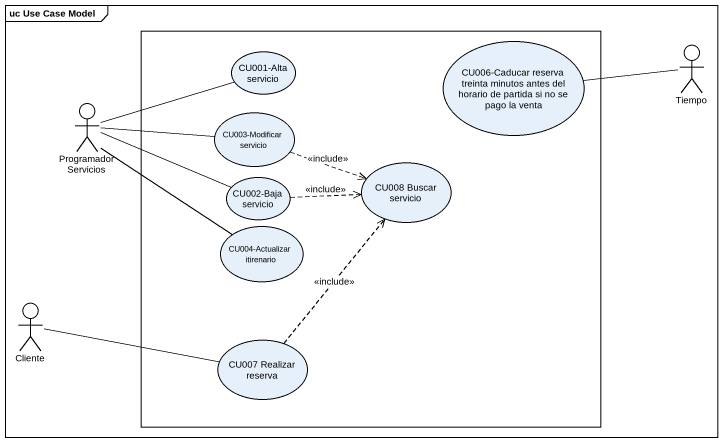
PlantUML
@startuml
mainframe uc Use Case Model
rectangle " " as rectangle1 {
  usecase "CU006-Caducar reserva treinta minutos antes del horario de partida si no se pago la venta" as CU006_Caducar_reserva
  usecase "CU001-Alta servicio" as CU001_Alta_servicio
  usecase "CU003-Modificar servicio" as CU003_Modificar_servicio
  usecase "CU008 Buscar servicio" as CU008_Buscar_servicio
  usecase "CU002-Baja servicio" as CU002_Baja_servicio
  usecase "CU004-Actualizar itirenario" as CU004_Actualizar_itirenario
  usecase "CU007 Realizar reserva" as CU007_Realizar_reserva
}
actor Tiempo
actor "Programador Servicios" as Programador_Servicios
actor Cliente
CU006_Caducar_reserva -right- Tiempo
Programador_Servicios -right- CU001_Alta_servicio
Programador_Servicios -right- CU003_Modificar_servicio
Programador_Servicios -right- CU002_Baja_servicio
Programador_Servicios -- CU004_Actualizar_itirenario
CU003_Modificar_servicio .right.> CU008_Buscar_servicio : <<include>>
CU002_Baja_servicio .right.> CU008_Buscar_servicio : <<include>>
Cliente -right- CU007_Realizar_reserva
CU007_Realizar_reserva .up.> CU008_Buscar_servicio : <<include>>
@enduml
